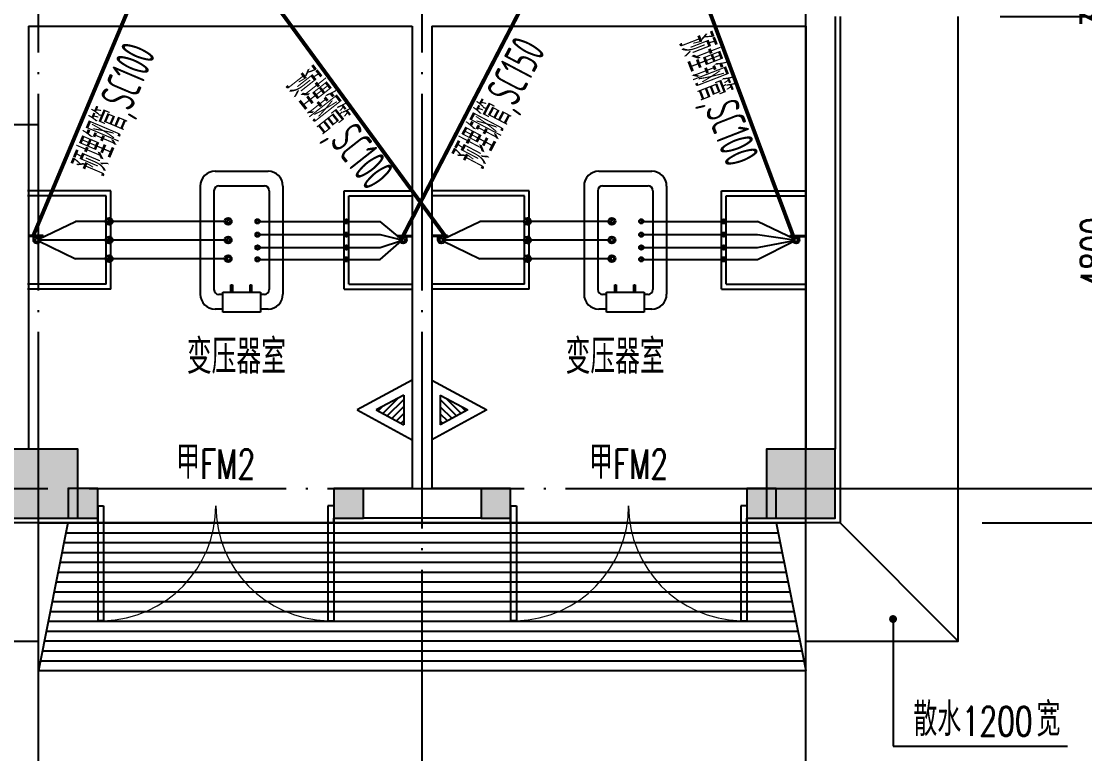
# Model space of a CAD drawing. Extents: x 63793 to 231107, y 20849 to 337643.
# Drawn here: x 196226 to 207035, y 261743 to 269189 of the extents above; entities that cross this region are included whole.
import ezdxf

# ---------------------------------------------------------------- set-up
doc = ezdxf.new("R2010")
doc.units = 0
doc.header["$LTSCALE"] = 1000
doc.header["$MEASUREMENT"] = 0
doc.linetypes.add('DASH', pattern=[0.35, 0.25, -0.1])
doc.linetypes.add('DOTE', pattern=[2.42, 2, -0.2, 0.02, -0.2])
for name, color, linetype in [('AXIS', 3, 'Continuous'), ('COLUMN', 2, 'Continuous'), ('DIM_LEAD', 3, 'Continuous'), ('DOOR_FIRE', 4, 'Continuous'), ('DOOR_FIRE_TEXT', 7, 'Continuous'), ('DOTE', 1, 'DOTE'), ('PUB_DIM', 3, 'Continuous'), ('PUB_HATCH', 8, 'Continuous'), ('PUB_TEXT', 7, 'Continuous'), ('SURFACE', 6, 'Continuous'), ('WALL', 2, 'Continuous'), ('立面', 255, 'Continuous')]:
    doc.layers.add(name, color=color, linetype=linetype)
doc.styles.add('_TCH_DIM', font='SIMPLEX', dxfattribs={"bigfont": 'GBCBIG'})
doc.styles.add('_TCH_DIM_T3', font='SIMPLEX', dxfattribs={"width": 0.705882, "bigfont": 'GBCBIG'})
doc.styles.add('_TCH_WINDOW', font='SIMPLEX', dxfattribs={"height": 3.5, "bigfont": 'GBCBIG'})
doc.styles.get("Standard").update_dxf_attribs({"font": 'gbenor.shx', "bigfont": 'gbcbig.shx'})
doc.dimstyles.new('_TCH_ARCH&&100', dxfattribs={"dimtxt": 297.5, "dimasz": 100, "dimexe": 250, "dimexo": 300, "dimgap": 100, "dimtad": 1, "dimdec": 0, "dimzin": 0, "dimdsep": 46, "dimtxsty": '_TCH_DIM_T3', "dimblk": 'ARCHTICK', "dimcen": 0.09, "dimclrt": 7, "dimazin": 2, "dimtfac": 1, "dimtdec": 0, "dimtix": 1, "dimtmove": 2, "dimatfit": 3, "dimfxl": 0, "dimtolj": 1, "dimtzin": 0, "dimarcsym": 0})
pattern_1 = [(225, (416438.93, 7691047.23), (-35.81160544, 35.81160544), [])]
pattern_2 = [(315, (405159.21, 7691047.23), (35.81160544, 35.81160544), [])]

# ---------------------------------------------------------------- blocks, each defined once
blk = doc.blocks.new('dsff')
at = {"layer": '立面'}
h = blk.add_hatch(dxfattribs=at)
h.set_pattern_fill('ANSI31', color=0, scale=405.162065, angle=270, style=0)
h.set_pattern_definition(pattern_1)
h.paths.add_polyline_path([(410613, -15443), (410334, -15595), (410613, -15747)])
h = blk.add_hatch(dxfattribs=at)
h.set_pattern_fill('ANSI31', color=0, scale=405.162065, angle=270, style=0)
h.set_pattern_definition(pattern_1)
h.paths.add_polyline_path([(410613, -15443), (410334, -15595), (410613, -15747)])
h = blk.add_hatch(dxfattribs=at)
h.set_pattern_fill('ANSI31', color=0, scale=405.162065, angle=270, style=0)
h.set_pattern_definition(pattern_1)
h.paths.add_polyline_path([(410613, -15443), (410334, -15595), (410613, -15747)])
h = blk.add_hatch(dxfattribs=at)
h.set_pattern_fill('ANSI31', color=0, scale=405.162065, angle=270, style=0)
h.set_pattern_definition(pattern_1)
h.paths.add_polyline_path([(410613, -15443), (410334, -15595), (410613, -15747)])
h = blk.add_hatch(dxfattribs=at)
h.set_pattern_fill('ANSI31', color=0, scale=405.162065, angle=270, style=0)
h.set_pattern_definition(pattern_2)
h.paths.add_polyline_path([(410985, -15443), (411264, -15595), (410985, -15747)])
h = blk.add_hatch(dxfattribs=at)
h.set_pattern_fill('ANSI31', color=0, scale=405.162065, angle=270, style=0)
h.set_pattern_definition(pattern_2)
h.paths.add_polyline_path([(410985, -15443), (411264, -15595), (410985, -15747)])
h = blk.add_hatch(dxfattribs=at)
h.set_pattern_fill('ANSI31', color=0, scale=405.162065, angle=270, style=0)
h.set_pattern_definition(pattern_2)
h.paths.add_polyline_path([(410985, -15443), (411264, -15595), (410985, -15747)])
h = blk.add_hatch(dxfattribs=at)
h.set_pattern_fill('ANSI31', color=0, scale=405.162065, angle=270, style=0)
h.set_pattern_definition(pattern_2)
h.paths.add_polyline_path([(410985, -15443), (411264, -15595), (410985, -15747)])
at = {"layer": '立面', "color": 0}
for p, q in [((410699, -15291), (410141, -15595)), ((410699, -15291), (410141, -15595)), ((410699, -15291), (410141, -15595)), ((410699, -15291), (410141, -15595)), ((410699, -15291), (410699, -15899)), ((410699, -15291), (410699, -15899)), ((410699, -15291), (410699, -15899)), ((410699, -15291), (410699, -15899)), ((410899, -15291), (410899, -15899)), ((410899, -15291), (411457, -15595)), ((410899, -15291), (410899, -15899)), ((410899, -15291), (411457, -15595)), ((410899, -15291), (410899, -15899)), ((410899, -15291), (411457, -15595)), ((410899, -15291), (410899, -15899)), ((410899, -15291), (411457, -15595)), ((410613, -15443), (410334, -15595)), ((410613, -15443), (410334, -15595)), ((410613, -15443), (410334, -15595)), ((410613, -15443), (410334, -15595)), ((410613, -15443), (410613, -15747)), ((410613, -15443), (410613, -15747)), ((410613, -15443), (410613, -15747)), ((410613, -15443), (410613, -15747)), ((410985, -15443), (410985, -15747)), ((410985, -15443), (411264, -15595)), ((410985, -15443), (410985, -15747)), ((410985, -15443), (411264, -15595)), ((410985, -15443), (410985, -15747)), ((410985, -15443), (411264, -15595)), ((410985, -15443), (410985, -15747)), ((410985, -15443), (411264, -15595)), ((410141, -15595), (410699, -15899)), ((410141, -15595), (410699, -15899)), ((410141, -15595), (410699, -15899)), ((410141, -15595), (410699, -15899)), ((410334, -15595), (410613, -15747)), ((410334, -15595), (410613, -15747)), ((410334, -15595), (410613, -15747)), ((410334, -15595), (410613, -15747)), ((411457, -15595), (410899, -15899)), ((411457, -15595), (410899, -15899)), ((411457, -15595), (410899, -15899)), ((411457, -15595), (410899, -15899)), ((411264, -15595), (410985, -15747)), ((411264, -15595), (410985, -15747)), ((411264, -15595), (410985, -15747)), ((411264, -15595), (410985, -15747))]:
    blk.add_line(p, q, dxfattribs=at)
blk = doc.blocks.new('ddf')
for p, q in [((92580.1, 118383.2), (93120.1, 118383.2)), ((96480.1, 118383.2), (97020.1, 118383.2)), ((91520.4, 118184.1), (90672.8, 118184.1)), ((91520.4, 117184.1), (91520.4, 118184.1)), ((92430.1, 118233.2), (92430.1, 117133.2)), ((92569.2, 118184.8), (92569.2, 117181.5)), ((92619.2, 118234.8), (93080.9, 118234.8)), ((93130.9, 118184.8), (93130.9, 117181.5)), ((93270.1, 118233.2), (93270.1, 117133.2)), ((93892.5, 118184.1), (94583.8, 118184.1)), ((93892.5, 117184.1), (93892.5, 118184.1)), ((95772.6, 118184.1), (94783.8, 118184.1)), ((95772.6, 117184.1), (95772.6, 118184.1)), ((96330.1, 118233.2), (96330.1, 117133.2)), ((96469.2, 118184.8), (96469.2, 117181.5)), ((96519.2, 118234.8), (96980.9, 118234.8)), ((97030.9, 118184.8), (97030.9, 117181.5)), ((97170.1, 118233.2), (97170.1, 117133.2)), ((97729, 118184.1), (98576.6, 118184.1)), ((97729, 117184.1), (97729, 118184.1)), ((91472.8, 118134.1), (90672.8, 118134.1)), ((91472.8, 117234.1), (91472.8, 118134.1)), ((93940.1, 118134.1), (94583.8, 118134.1)), ((93940.1, 117234.1), (93940.1, 118134.1)), ((95725, 118134.1), (94783.8, 118134.1)), ((95725, 117234.1), (95725, 118134.1)), ((97776.6, 118134.1), (98576.6, 118134.1)), ((97776.6, 117234.1), (97776.6, 118134.1)), ((90785.1, 117691.9), (91160, 117873.9)), ((92713, 117873.9), (91160, 117873.9)), ((93012.5, 117873.9), (94257.9, 117873.9)), ((94476.4, 117691.9), (94257.9, 117873.9)), ((94896.1, 117691.9), (95271, 117873.9)), ((96613, 117873.9), (95271, 117873.9)), ((96912.5, 117873.9), (98094.3, 117873.9)), ((98469.2, 117691.9), (98094.3, 117873.9)), ((90831.3, 117721.5), (90680.9, 117721.5)), ((90831.3, 117719.8), (90680.9, 117719.8)), ((90831.3, 117729.9), (90681.6, 117729.9)), ((90726.8, 117724.9), (90740.1, 117724.9)), ((90733.1, 117684), (90733.1, 117729.9)), ((90800.5, 117725.1), (90809.8, 117725.1)), ((90804.7, 117684), (90804.7, 117729.9)), ((90831.3, 117729.9), (90831.3, 117719.8)), ((93012.5, 117739.4), (94257.9, 117739.4)), ((94257.9, 117739.4), (94474.8, 117686.6)), ((94430.3, 117729.9), (94579.9, 117729.9)), ((94430.3, 117729.9), (94430.3, 117719.8)), ((94430.3, 117721.5), (94580.7, 117721.5)), ((94430.3, 117719.8), (94580.7, 117719.8)), ((94461, 117725.1), (94451.7, 117725.1)), ((94456.9, 117684), (94456.9, 117729.9)), ((94534.7, 117724.9), (94521.4, 117724.9)), ((94528.4, 117684), (94528.4, 117729.9)), ((94942.3, 117721.5), (94791.9, 117721.5)), ((94942.3, 117719.8), (94791.9, 117719.8)), ((94942.3, 117729.9), (94792.7, 117729.9)), ((94837.9, 117724.9), (94851.1, 117724.9)), ((94844.1, 117684), (94844.1, 117729.9)), ((94911.5, 117725.1), (94920.8, 117725.1)), ((94915.7, 117684), (94915.7, 117729.9)), ((94942.3, 117729.9), (94942.3, 117719.8)), ((96912.5, 117739.4), (98094.3, 117739.4)), ((98094.3, 117739.4), (98467.6, 117686.6)), ((98423.1, 117729.9), (98572.7, 117729.9)), ((98423.1, 117729.9), (98423.1, 117719.8)), ((98423.1, 117721.5), (98573.5, 117721.5)), ((98423.1, 117719.8), (98573.5, 117719.8)), ((98453.9, 117725.1), (98444.5, 117725.1)), ((98449.7, 117684), (98449.7, 117729.9)), ((98527.5, 117724.9), (98514.3, 117724.9)), ((98521.2, 117684), (98521.2, 117729.9)), ((90785.2, 117676.2), (91160, 117494.3)), ((92713, 117684.1), (90804.7, 117684.1)), ((92569.2, 117683.2), (91627.4, 117683.2)), ((93012.5, 117608.2), (94257.9, 117608.2)), ((94257.9, 117608.2), (94474.9, 117680.6)), ((94257.9, 117487.8), (94476.5, 117675.9)), ((94896.2, 117676.2), (95271, 117494.3)), ((96577.2, 117683.2), (94915.7, 117683.2)), ((96912.5, 117608.2), (98094.3, 117608.2)), ((98094.3, 117608.2), (98467.8, 117680.6)), ((98094.3, 117487.8), (98469.3, 117675.9)), ((92713, 117494.3), (91160, 117494.3)), ((93012.5, 117487.8), (94257.9, 117487.8)), ((96613, 117494.3), (95271, 117494.3)), ((96912.5, 117487.8), (98094.3, 117487.8)), ((91472.8, 117234.1), (90672.8, 117234.1)), ((91520.4, 117184.1), (90672.8, 117184.1)), ((92741.7, 117155.1), (92741.7, 117229.2)), ((92741.7, 117229.2), (92757.3, 117229.2)), ((92757.3, 117229.2), (92757.3, 117155.1)), ((92936.1, 117155.1), (92936.1, 117229.2)), ((92936.1, 117229.2), (92951.7, 117229.2)), ((92951.7, 117229.2), (92951.7, 117155.1)), ((93892.5, 117184.1), (94583.8, 117184.1)), ((93940.1, 117234.1), (94583.8, 117234.1)), ((95725, 117234.1), (94783.8, 117234.1)), ((95772.6, 117184.1), (94783.8, 117184.1)), ((96641.7, 117155.1), (96641.7, 117229.2)), ((96641.7, 117229.2), (96657.3, 117229.2)), ((96657.3, 117229.2), (96657.3, 117155.1)), ((96836.1, 117155.1), (96836.1, 117229.2)), ((96836.1, 117229.2), (96851.7, 117229.2)), ((96851.7, 117229.2), (96851.7, 117155.1)), ((97729, 117184.1), (98576.6, 117184.1)), ((97776.6, 117234.1), (98576.6, 117234.1)), ((92659.7, 117131.5), (92619.2, 117131.5)), ((92659.7, 117012.6), (92659.7, 117155.1)), ((92659.7, 117155.1), (93040.4, 117155.1)), ((93040.4, 117155.1), (93040.4, 116950.3)), ((93080.9, 117131.5), (93040.4, 117131.5)), ((96559.7, 117131.5), (96519.2, 117131.5)), ((96559.7, 117012.6), (96559.7, 117155.1)), ((96559.7, 117155.1), (96940.4, 117155.1)), ((96940.4, 117155.1), (96940.4, 116950.3)), ((96980.9, 117131.5), (96940.4, 117131.5)), ((92659.7, 116983.2), (92580.1, 116983.2)), ((92659.7, 116950.3), (92659.7, 117012.6)), ((93120.1, 116983.2), (93040.4, 116983.2)), ((96559.7, 116983.2), (96480.1, 116983.2)), ((96559.7, 116950.3), (96559.7, 117012.6)), ((97020.1, 116983.2), (96940.4, 116983.2)), ((93040.4, 116950.3), (92659.7, 116950.3)), ((96940.4, 116950.3), (96559.7, 116950.3))]:
    blk.add_line(p, q)
at = {"linetype": 'DASH', "const_width": 40}
for points in [[(94460.7, 117668), (96798.5, 122175.1)], [(98469.2, 117691.9), (96798.5, 122175.1)], [(92190.3, 121198.7), (90733.1, 117729.9)], [(92374.1, 121198.7), (94915.7, 117729.9)]]:
    blk.add_lwpolyline(points, dxfattribs=at)
for centre, radius in [((91503.5, 117873.9), 35.8), ((91503.5, 117873.9), 18), ((92713, 117873.9), 35.8), ((92713, 117873.9), 18), ((93012.5, 117873.9), 23.1), ((93012.5, 117873.9), 15.5), ((93914.4, 117873.9), 22.6), ((93914.4, 117873.9), 18), ((95755.7, 117873.9), 35.8), ((95755.7, 117873.9), 18), ((96613, 117873.9), 35.8), ((96613, 117873.9), 18), ((96912.5, 117873.9), 23.1), ((96912.5, 117873.9), 15.5), ((97750.9, 117873.9), 22.6), ((97750.9, 117873.9), 18), ((90768.9, 117684), 35.8), ((91503.5, 117684.1), 35.8), ((92713, 117684.1), 35.8), ((93012.5, 117739.4), 23.1), ((93012.5, 117739.4), 15.5), ((93914.4, 117739.4), 22.6), ((93914.4, 117739.4), 18), ((94492.6, 117684), 35.8), ((94879.9, 117684), 35.8), ((95755.7, 117684.1), 35.8), ((96613, 117684.1), 35.8), ((96912.5, 117739.4), 23.1), ((96912.5, 117739.4), 15.5), ((97750.9, 117739.4), 22.6), ((97750.9, 117739.4), 18), ((98485.4, 117684), 35.8), ((90768.9, 117684), 18), ((91503.5, 117684.1), 18), ((92713, 117684.1), 18), ((93012.5, 117608.2), 23.1), ((93012.5, 117608.2), 15.5), ((93914.4, 117608.2), 22.6), ((93914.4, 117608.2), 18), ((94492.6, 117684), 18), ((94879.9, 117684), 18), ((95755.7, 117684.1), 18), ((96613, 117684.1), 18), ((96912.5, 117608.2), 23.1), ((96912.5, 117608.2), 15.5), ((97750.9, 117608.2), 22.6), ((97750.9, 117608.2), 18), ((98485.4, 117684), 18), ((91503.5, 117494.3), 35.8), ((91503.5, 117494.3), 18), ((92713, 117494.3), 35.8), ((92713, 117494.3), 20.9), ((93012.5, 117487.8), 23.1), ((93012.5, 117487.8), 15.5), ((93914.4, 117487.8), 22.6), ((93914.4, 117487.8), 18), ((95755.7, 117494.3), 35.8), ((95755.7, 117494.3), 18), ((96613, 117494.3), 35.8), ((96613, 117494.3), 20.9), ((96912.5, 117487.8), 23.1), ((96912.5, 117487.8), 15.5), ((97750.9, 117487.8), 22.6), ((97750.9, 117487.8), 18)]:
    blk.add_circle(centre, radius)
for centre, radius, start, end in [((92580.1, 118233.2), 150, 90, 180), ((93120.1, 118233.2), 150, 0, 90), ((96480.1, 118233.2), 150, 90, 180), ((97020.1, 118233.2), 150, 0, 90), ((92619.2, 118184.8), 50, 90, 180), ((93080.9, 118184.8), 50, 0, 90), ((96519.2, 118184.8), 50, 90, 180), ((96980.9, 118184.8), 50, 0, 90), ((92619.2, 117181.5), 50, 180, 270), ((93080.9, 117181.5), 50, 270, 0), ((96519.2, 117181.5), 50, 180, 270), ((96980.9, 117181.5), 50, 270, 0), ((92580.1, 117133.2), 150, 180, 270), ((93120.1, 117133.2), 150, 270, 0), ((96480.1, 117133.2), 150, 180, 270), ((97020.1, 117133.2), 150, 270, 0)]:
    blk.add_arc(centre, radius, start, end)
at = {"layer": 'DOTE'}
for p, q in [((98583.8, 105895.5), (98583.8, 120424)), ((98005.7, 115158.3), (100583.8, 115158.3))]:
    blk.add_line(p, q, dxfattribs=at)
at = {"width": 0.65}
for s, rotation, p in [('预埋钢管,SC100', 291.26789, (97290.5, 119689.6)), ('预埋钢管,SC150', 62.21326, (95300.3, 118390)), ('预埋钢管,SC100', 308.26789, (93285.7, 119251.7))]:
    blk.add_text(s, height=350, rotation=rotation, dxfattribs=at).set_placement(p)
at = {"linetype": 'DASH', "width": 0.65}
blk.add_text('预埋钢管,SC100', height=350, rotation=67, dxfattribs=at).set_placement((91444, 118318))
blk = doc.blocks.new('_ArchTick')
at = {"color": 0, "linetype": 'ByBlock', "const_width": 0.4}
blk.add_lwpolyline([(-0.5, -0.5), (0.5, 0.5)], dxfattribs=at)
blk = doc.blocks.new('*D153')
at = {"layer": 'Defpoints', "color": 0, "transparency": 16777216}
for p in [(205874, 269239), (207392, 269239), (205874, 264439)]:
    blk.add_point(p, dxfattribs=at)
at = {"layer": 'PUB_DIM', "color": 0, "lineweight": -2, "transparency": 16777216}
for p, q in [((206174, 269239), (207642, 269239)), ((207392, 264439), (207392, 269239)), ((206174, 264439), (207642, 264439))]:
    blk.add_line(p, q, dxfattribs=at)
at = {"layer": 'PUB_DIM', "color": 0, "lineweight": -2, "transparency": 16777216, "xscale": 100, "yscale": 100, "zscale": 100}
for p, rotation in [((207392, 269239), 90), ((207392, 264439), 270)]:
    blk.add_blockref('_ArchTick', p, dxfattribs=dict(at, rotation=rotation))
at = {"layer": 'PUB_DIM', "color": 7, "transparency": 16777216, "insert": (207144, 266839), "char_height": 297.5, "attachment_point": 5, "rotation": 90, "style": '_TCH_DIM_T3'}
blk.add_mtext('\\A1;4800', dxfattribs=at)
blk = doc.blocks.new('*D154')
at = {"layer": 'Defpoints', "color": 0, "transparency": 16777216}
for p in [(205874, 269539), (207392, 269539), (205874, 269239)]:
    blk.add_point(p, dxfattribs=at)
at = {"layer": 'PUB_DIM', "color": 0, "lineweight": -2, "transparency": 16777216}
for p, q in [((207392, 269539), (207392, 269639)), ((206174, 269539), (207642, 269539)), ((207392, 269239), (207392, 269539)), ((206174, 269239), (207642, 269239)), ((207392, 269239), (207392, 269139))]:
    blk.add_line(p, q, dxfattribs=at)
at = {"layer": 'PUB_DIM', "color": 0, "lineweight": -2, "transparency": 16777216, "xscale": 100, "yscale": 100, "zscale": 100}
for p, rotation in [((207392, 269539), 270), ((207392, 269239), 90)]:
    blk.add_blockref('_ArchTick', p, dxfattribs=dict(at, rotation=rotation))
at = {"layer": 'PUB_DIM', "color": 7, "transparency": 16777216, "insert": (207144, 269389), "char_height": 297.5, "attachment_point": 5, "rotation": 90, "style": '_TCH_DIM_T3'}
blk.add_mtext('\\A1;300', dxfattribs=at)
blk = doc.blocks.new('*D253')
at = {"layer": 'AXIS', "color": 0, "lineweight": -2, "transparency": 16777216}
for p, q in [((208192, 264439), (208192, 264539)), ((205992, 264439), (208442, 264439)), ((208192, 264089), (208192, 264439)), ((205992, 264089), (208442, 264089)), ((208192, 264089), (208192, 263989))]:
    blk.add_line(p, q, dxfattribs=at)
at = {"layer": 'Defpoints', "color": 0, "transparency": 16777216}
for p in [(205692, 264439), (208192, 264439), (205692, 264089)]:
    blk.add_point(p, dxfattribs=at)
at = {"layer": 'AXIS', "color": 0, "lineweight": -2, "transparency": 16777216, "xscale": 100, "yscale": 100, "zscale": 100}
for p, rotation in [((208192, 264439), 270), ((208192, 264089), 90)]:
    blk.add_blockref('_ArchTick', p, dxfattribs=dict(at, rotation=rotation))
at = {"layer": 'AXIS', "color": 7, "transparency": 16777216, "insert": (207944, 264264), "char_height": 297.5, "attachment_point": 5, "rotation": 90, "style": '_TCH_DIM_T3'}
blk.add_mtext('\\A1;350', dxfattribs=at)
blk = doc.blocks.new('*D254')
at = {"layer": 'AXIS', "color": 0, "lineweight": -2, "transparency": 16777216}
for p, q in [((205992, 271639), (208442, 271639)), ((208192, 264439), (208192, 271639)), ((205992, 264439), (208442, 264439))]:
    blk.add_line(p, q, dxfattribs=at)
at = {"layer": 'Defpoints', "color": 0, "transparency": 16777216}
for p in [(205692, 271639), (208192, 271639), (205692, 264439)]:
    blk.add_point(p, dxfattribs=at)
at = {"layer": 'AXIS', "color": 0, "lineweight": -2, "transparency": 16777216, "xscale": 100, "yscale": 100, "zscale": 100}
for p, rotation in [((208192, 271639), 90), ((208192, 264439), 270)]:
    blk.add_blockref('_ArchTick', p, dxfattribs=dict(at, rotation=rotation))
at = {"layer": 'AXIS', "color": 7, "transparency": 16777216, "insert": (207944, 268039), "char_height": 297.5, "attachment_point": 5, "rotation": 90, "style": '_TCH_DIM_T3'}
blk.add_mtext('\\A1;7200', dxfattribs=at)
blk = doc.blocks.new('*D258')
at = {"layer": 'AXIS', "color": 0, "lineweight": -2, "transparency": 16777216}
for p, q in [((205992, 285789), (209242, 285789)), ((208992, 264089), (208992, 285789)), ((205992, 264089), (209242, 264089))]:
    blk.add_line(p, q, dxfattribs=at)
at = {"layer": 'Defpoints', "color": 0, "transparency": 16777216}
for p in [(205692, 285789), (208992, 285789), (205692, 264089)]:
    blk.add_point(p, dxfattribs=at)
at = {"layer": 'AXIS', "color": 0, "lineweight": -2, "transparency": 16777216, "xscale": 100, "yscale": 100, "zscale": 100}
for p, rotation in [((208992, 285789), 90), ((208992, 264089), 270)]:
    blk.add_blockref('_ArchTick', p, dxfattribs=dict(at, rotation=rotation))
at = {"layer": 'AXIS', "color": 7, "transparency": 16777216, "insert": (208744, 274939), "char_height": 297.5, "attachment_point": 5, "rotation": 90, "style": '_TCH_DIM_T3'}
blk.add_mtext('\\A1;21700', dxfattribs=at)
blk = doc.blocks.new('_FZH')
blk.add_lwpolyline([(-0.5, -0.5), (0.5, -0.5), (0.5, 0.5), (-0.5, 0.5)], close=True)
at = {"layer": 'PUB_HATCH'}
blk.add_solid([(-0.5, -0.5), (0.5, -0.5), (-0.5, 0.5), (0.5, 0.5)], dxfattribs=at)
blk = doc.blocks.new('$DorLib2D$00000002')
for p, q in [((-0.5, 0), (-0.5, 0.4875)), ((-0.475, 0.4875), (-0.5, 0.4875)), ((-0.475, 0), (-0.475, 0.4875)), ((0.475, 0), (0.475, 0.4875)), ((0.475, 0.4875), (0.5, 0.4875)), ((0.5, 0), (0.5, 0.4875)), ((-0.5, 0), (-0.475, 0)), ((0.5, 0), (0.475, 0))]:
    blk.add_line(p, q)
at = {"lineweight": 13}
for centre, start, end in [((-0.4875, 0), 0, 88.5307), ((0.4875, 0), 91.4693, 180)]:
    blk.add_arc(centre, 0.4875, start, end, dxfattribs=at)

msp = doc.modelspace()

# ---------------------------------------------------------------- linework, layer by layer
at = {"color": 9}
for p, q in [((196399.3, 262588.9), (196399.3, 264088.9)), ((196399.3, 264088.9), (204199.3, 264088.9)), ((196699.3, 264088.9), (196399.3, 262588.9)), ((203899.3, 264088.9), (204199.3, 262588.9)), ((204199.3, 262588.9), (204199.3, 264088.9)), ((196679.3, 263988.9), (203919.3, 263988.9)), ((196659.3, 263888.9), (203939.3, 263888.9)), ((196639.3, 263788.9), (203959.3, 263788.9)), ((196619.3, 263688.9), (203979.3, 263688.9)), ((196599.3, 263588.9), (203999.3, 263588.9)), ((196579.3, 263488.9), (204019.3, 263488.9)), ((196559.3, 263388.9), (204039.3, 263388.9)), ((196539.3, 263288.9), (204059.3, 263288.9)), ((196519.3, 263188.9), (204079.3, 263188.9)), ((196479.3, 262988.9), (204119.3, 262988.9)), ((196499.3, 263088.9), (204099.3, 263088.9)), ((196459.3, 262888.9), (204139.3, 262888.9)), ((196439.3, 262788.9), (204159.3, 262788.9)), ((196419.3, 262688.9), (204179.3, 262688.9)), ((196399.3, 262588.9), (204199.3, 262588.9))]:
    msp.add_line(p, q, dxfattribs=at)
msp.add_line((205749.4, 262888.8), (204549.3, 264088.9))
for points in [[(204199.3, 262888.8), (205749.4, 262888.8), (205749.4, 269238.9)], [(190999.3, 262888.8), (196399.3, 262888.8)]]:
    msp.add_lwpolyline(points)
at = {"layer": 'AXIS'}
msp.add_line((206426.7, 264438.9), (209498.3, 264438.9), dxfattribs=at)
at = {"layer": 'DIM_LEAD'}
for p, q in [((205086.8, 263112), (205086.8, 261818.5)), ((205086.8, 261818.5), (206858.5, 261818.5))]:
    msp.add_line(p, q, dxfattribs=at)
at = {"layer": 'DIM_LEAD', "const_width": 40}
msp.add_lwpolyline([(205086.8, 263132, 1), (205086.8, 263092, 1)], format="xyb", close=True, dxfattribs=at)
at = {"layer": 'DOOR_FIRE'}
for p, q in [((199402.8, 264088.9), (197002.8, 264088.9)), ((203599.3, 264088.9), (201199.3, 264088.9))]:
    msp.add_line(p, q, dxfattribs=at)
at = {"layer": 'DOTE'}
for p, q in [((196399.3, 261612.7), (196399.3, 287795.5)), ((204199.3, 261612.7), (204199.3, 287795.5)), ((200299.3, 261612.7), (200299.3, 269780.8)), ((190327.9, 268138.9), (196399.3, 268138.9)), ((138837, 264438.9), (206199.3, 264438.9))]:
    msp.add_line(p, q, dxfattribs=at)
at = {"layer": 'SURFACE'}
for p, q in [((204549.3, 269238.9), (204549.3, 264088.9)), ((196399.3, 264088.9), (194749.3, 264088.9)), ((196852.8, 264088.9), (196399.3, 264088.9)), ((197002.8, 264088.9), (196852.8, 264088.9)), ((197002.8, 264088.9), (197002.8, 264138.9)), ((199402.8, 264088.9), (199402.8, 264138.9)), ((199552.8, 264088.9), (199402.8, 264088.9)), ((200299.3, 264088.9), (199552.8, 264088.9)), ((201049.3, 264088.9), (200299.3, 264088.9)), ((201199.3, 264088.9), (201049.3, 264088.9)), ((201199.3, 264088.9), (201199.3, 264138.9)), ((203599.3, 264088.9), (203599.3, 264138.9)), ((203749.3, 264088.9), (203599.3, 264088.9)), ((204549.3, 264088.9), (203749.3, 264088.9))]:
    msp.add_line(p, q, dxfattribs=at)
at = {"layer": 'WALL'}
for p, q in [((204499.3, 269238.9), (204499.3, 264839)), ((196299.3, 269138.9), (200199.3, 269138.9)), ((196299.3, 269138.9), (196299.3, 268138.9)), ((200199.3, 269138.9), (200199.3, 264438.9)), ((200399.3, 269138.9), (200399.3, 264438.9)), ((200399.3, 269138.9), (204199.3, 269138.9)), ((204199.3, 269138.9), (204199.3, 264839)), ((196299.3, 268138.9), (196299.3, 264839)), ((200199.3, 264438.9), (199702.8, 264438.9)), ((200899.3, 264438.9), (200399.3, 264438.9)), ((200299.3, 264138.9), (199702.8, 264138.9)), ((200899.3, 264138.9), (200299.3, 264138.9))]:
    msp.add_line(p, q, dxfattribs=at)

# ---------------------------------------------------------------- block references
for name, p in [('dsff', (-210499.8, 280832.5)), ('ddf', (105615.5, 149280.7))]:
    msp.add_blockref(name, p)
at = {"layer": 'COLUMN'}
for p, xscale, yscale, zscale in [((196449.3, 264489), 700.0000000002328, 700.0015258787898, 700.0015258787898), ((204149.3, 264489), 699.9999999997672, 700.0015258788189, 700.0015258788189)]:
    msp.add_blockref('_FZH', p, dxfattribs=dict(at, xscale=xscale, yscale=yscale, zscale=zscale))
at = {"layer": 'COLUMN', "xscale": 300, "yscale": 300, "zscale": 300, "rotation": 90}
for p in [(196852.8, 264288.9), (199552.8, 264288.9), (201049.3, 264288.9), (203749.3, 264288.9)]:
    msp.add_blockref('_FZH', p, dxfattribs=at)
at = {"layer": 'DOOR_FIRE', "xscale": 2400, "yscale": 2400, "zscale": 350}
for p, rotation in [((198202.8, 264263.9), 180), ((202399.3, 264263.9), 179.9999999999996)]:
    msp.add_blockref('$DorLib2D$00000002', p, dxfattribs=dict(at, rotation=rotation))

# ---------------------------------------------------------------- texts
at = {"linetype": 'DASH', "char_height": 350, "width": 1776.101, "attachment_point": 1}
for insert in [(197908.5, 265955.4), (201757.9, 265955.4)]:
    msp.add_mtext('变压器室', dxfattribs=dict(at, insert=insert))
at = {"layer": 'DOOR_FIRE_TEXT', "style": '_TCH_WINDOW'}
msp.add_text('甲', height=337.6, dxfattribs=at).set_placement((197799.9, 264538.9))
at = {"layer": 'DOOR_FIRE_TEXT', "style": '_TCH_WINDOW', "width": 0.705882}
msp.add_text('FM2', height=297.5, dxfattribs=at).set_placement((198045.7, 264538.9))
at = {"layer": 'DOOR_FIRE_TEXT', "style": '_TCH_WINDOW'}
msp.add_text('甲', height=337.6, rotation=360, dxfattribs=at).set_placement((201996.4, 264538.9))
at = {"layer": 'DOOR_FIRE_TEXT', "style": '_TCH_WINDOW', "width": 0.705882}
msp.add_text('FM2', height=297.5, rotation=360, dxfattribs=at).set_placement((202242.2, 264538.9))
at = {"layer": 'PUB_TEXT', "style": '_TCH_DIM'}
for s, height, p in [('散水', 337.59, (205293.5, 261923.5)), ('宽', 337.6, (206545, 261923.5))]:
    msp.add_text(s, height=height, dxfattribs=at).set_placement(p)
at = {"layer": 'PUB_TEXT', "style": '_TCH_DIM', "width": 0.705882}
msp.add_text('1200', height=297.5, dxfattribs=at).set_placement((205785, 261923.5))

# ---------------------------------------------------------------- dimensions: what is measured, and where the dimension line sits
at = {"layer": 'AXIS'}
for p1, p2, distance, text, picture, middle in [((205692.4, 264088.9), (205692.4, 285788.9), -3300, '21700', '*D258', (208743.6, 274938.9)), ((205692.4, 264438.9), (205692.4, 271638.9), -2500, '7200', '*D254', (207943.6, 268038.9)), ((205692.4, 264088.9), (205692.4, 264438.9), -2500, '350', '*D253', (207943.6, 264263.9))]:
    dim = msp.add_aligned_dim(p1=p1, p2=p2, distance=distance, text=text, dimstyle='_TCH_ARCH&&100', dxfattribs=at)
    dim.commit()
    dim.dimension.update_dxf_attribs({"geometry": picture, "text_midpoint": middle})
at = {"layer": 'PUB_DIM'}
for p1, p2, text, picture, middle in [((205873.6, 269238.9), (205873.6, 269538.9), '300', '*D154', (207143.6, 269388.9)), ((205873.6, 264438.9), (205873.6, 269238.9), '4800', '*D153', (207143.6, 266838.9))]:
    dim = msp.add_aligned_dim(p1=p1, p2=p2, distance=-1518.8, text=text, dimstyle='_TCH_ARCH&&100', dxfattribs=at)
    dim.commit()
    dim.dimension.update_dxf_attribs({"geometry": picture, "text_midpoint": middle})

doc.saveas('drawing.dxf')
